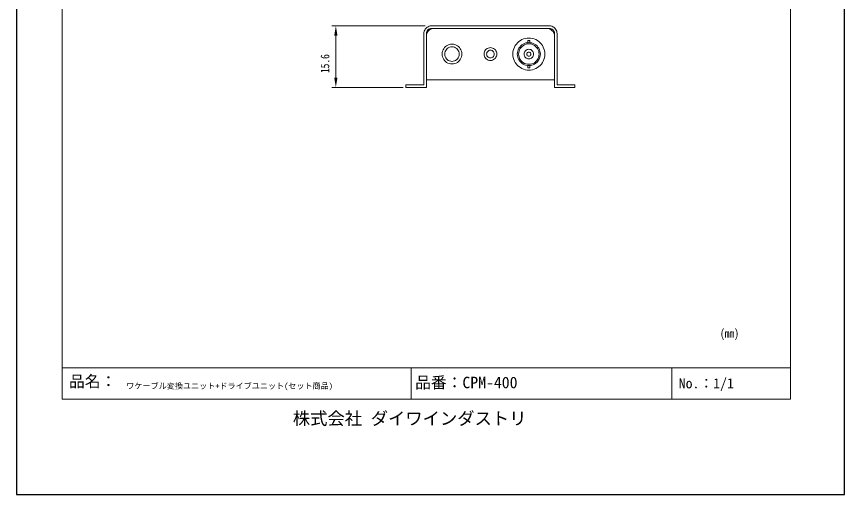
# Model space of a CAD drawing. Units: millimetres on the paper. Extents: x -105 to 105, y -148 to 148.
# Drawn here: x -105 to 105, y -148.5 to -27.3 of the extents above; entities that cross this region are included whole.
import ezdxf
from ezdxf.enums import TextEntityAlignment as Align

# ---------------------------------------------------------------- set-up
doc = ezdxf.new("R2010")
doc.units = ezdxf.units.MM
for name, color, linetype in [('0-0_0', 7, 'Continuous'), ('0-2_枠', 7, 'Continuous'), ('0-3_レイヤー_1_0', 7, 'Continuous')]:
    doc.layers.add(name, color=color, linetype=linetype)
for name, color, linetype, lineweight in [('0-1_外形線', 7, 'Continuous', 18), ('0-5_AM_5', 3, 'Continuous', 18), ('0-6_レイヤー_1', 7, 'Continuous', 18)]:
    doc.layers.add(name, color=color, linetype=linetype, lineweight=lineweight)
doc.styles.add('ＭＳ ゴシック', font='')
doc.styles.get('ＭＳ ゴシック').set_extended_font_data('MS Gothic')

# ---------------------------------------------------------------- blocks, each defined once
blk = doc.blocks.new('U55')
at = {"layer": '0-5_AM_5', "color": 7, "style": 'ＭＳ ゴシック', "width": 0.8}
blk.add_text('15.6', height=2.199, rotation=90, dxfattribs=at).set_placement((79.989, 106.861), align=Align.BOTTOM_LEFT)

msp = doc.modelspace()

# ---------------------------------------------------------------- linework, layer by layer
at = {"layer": '0-1_外形線'}
for p, q in [((-93.341, -116.38), (91.344, -116.38)), ((-4.876, -116.396), (-4.876, -124.334)), ((61.252, -116.382), (61.252, -124.322))]:
    msp.add_line(p, q, dxfattribs=at)
msp.add_lwpolyline([(-93.397, 131.706), (91.343, 131.706), (91.343, -124.336), (-93.397, -124.336)], close=True, dxfattribs=at)
at = {"layer": '0-2_枠'}
msp.add_lwpolyline([(-105, -148.5), (105, -148.5), (105, 148.5), (-105, 148.5)], close=True, dxfattribs=at)
at = {"layer": '0-5_AM_5'}
for p, q in [((-1.388, -29.667), (-25.011, -29.667)), ((-24.011, -32.167), (-24.011, -42.769)), ((-7.236, -45.269), (-25.011, -45.269))]:
    msp.add_line(p, q, dxfattribs=at)
at = {"layer": '0-5_AM_5', "color": 7}
for points in [[(-24.427, -32.167), (-23.594, -32.167), (-24.011, -29.667)], [(-24.427, -42.769), (-23.594, -42.769), (-24.011, -45.269)]]:
    msp.add_solid(points, dxfattribs=at)
at = {"layer": '0-6_レイヤー_1'}
for p, q in [((0.905, -30.327), (29.495, -30.327)), ((31.448, -32.281), (31.448, -43.329)), ((-6.896, -45.269), (-16.211, -45.269))]:
    msp.add_line(p, q, dxfattribs=at)
for points in [[(32.109, -44.622), (32.109, -31.621), (32.081, -31.318), (32.012, -31.015), (31.889, -30.74), (31.737, -30.479), (31.531, -30.245), (31.297, -30.038), (31.036, -29.887), (30.76, -29.763), (30.458, -29.694), (30.155, -29.667), (0.258, -29.667), (-0.045, -29.694), (-0.347, -29.763), (-0.622, -29.887), (-0.884, -30.038), (-1.118, -30.245), (-1.324, -30.479), (-1.475, -30.74), (-1.599, -31.015), (-1.668, -31.318), (-1.696, -31.621), (-1.696, -44.622)], [(31.448, -45.269), (31.448, -31.621), (31.435, -31.373), (31.352, -31.125), (31.242, -30.892), (31.077, -30.699), (30.871, -30.534), (30.65, -30.424), (30.403, -30.341), (30.155, -30.314), (0.258, -30.314), (0.011, -30.341), (-0.237, -30.424), (-0.471, -30.534), (-0.664, -30.699), (-0.829, -30.892), (-0.939, -31.125), (-1.021, -31.373), (-1.049, -31.621), (-1.049, -45.269)], [(0.905, -30.327), (0.602, -30.355), (0.299, -30.424), (0.011, -30.534), (-0.237, -30.699), (-0.471, -30.892), (-0.677, -31.125), (-0.829, -31.387), (-0.953, -31.676), (-1.021, -31.965), (-1.049, -32.281)], [(31.448, -32.281), (31.421, -31.965), (31.352, -31.676), (31.242, -31.387), (31.077, -31.125), (30.884, -30.892), (30.65, -30.699), (30.389, -30.534), (30.1, -30.424), (29.797, -30.355), (29.495, -30.327)], [(31.448, -43.329), (-1.049, -43.329), (-1.049, -32.281)], [(24.954, -40.894), (25.408, -40.866), (25.849, -40.784), (26.289, -40.66), (26.715, -40.481), (27.115, -40.261), (27.486, -40), (27.816, -39.697), (28.119, -39.353), (28.394, -38.981), (28.614, -38.582), (28.779, -38.17), (28.903, -37.73), (28.985, -37.275), (29.013, -36.821), (28.985, -36.367), (28.903, -35.927), (28.779, -35.487), (28.614, -35.06), (28.394, -34.661), (28.119, -34.29), (27.816, -33.959), (27.486, -33.643), (27.115, -33.382), (26.715, -33.162), (26.289, -32.997), (25.849, -32.859), (25.408, -32.79), (24.954, -32.763), (24.5, -32.79), (24.046, -32.859), (23.606, -32.997), (23.193, -33.162), (22.794, -33.382), (22.423, -33.643), (22.079, -33.959), (21.776, -34.29), (21.515, -34.661), (21.295, -35.06), (21.116, -35.487)], [(24.707, -33.918), (24.707, -33.382), (25.202, -33.382), (25.202, -33.918)], [(5.445, -39.325), (5.803, -39.298), (6.16, -39.229), (6.491, -39.105), (6.807, -38.926), (7.096, -38.72), (7.344, -38.459), (7.55, -38.183), (7.729, -37.867), (7.853, -37.537), (7.922, -37.179), (7.949, -36.821), (7.922, -36.463), (7.853, -36.119), (7.729, -35.789), (7.55, -35.473), (7.344, -35.184), (7.096, -34.937), (6.807, -34.716), (6.491, -34.551), (6.16, -34.427), (5.803, -34.345), (5.445, -34.317), (5.101, -34.345), (4.743, -34.427), (4.413, -34.551), (4.097, -34.716), (3.808, -34.937), (3.56, -35.184), (3.34, -35.473), (3.175, -35.789), (3.051, -36.119), (2.968, -36.463), (2.955, -36.821), (2.968, -37.179), (3.051, -37.537), (3.175, -37.867), (3.34, -38.183), (3.56, -38.459), (3.808, -38.72)], [(21.116, -35.487), (20.992, -35.927), (20.909, -36.367), (20.882, -36.821), (20.909, -37.275), (20.992, -37.73), (21.116, -38.17), (21.295, -38.582), (21.515, -38.981), (21.776, -39.353), (22.079, -39.697), (22.423, -40), (22.794, -40.261), (23.193, -40.481), (23.606, -40.66), (24.046, -40.784), (24.5, -40.866), (24.954, -40.894)], [(24.954, -39.752), (25.326, -39.724), (25.711, -39.642), (26.069, -39.518), (26.413, -39.353), (26.729, -39.147), (27.018, -38.885), (27.266, -38.61), (27.472, -38.28), (27.651, -37.949), (27.775, -37.578), (27.844, -37.206), (27.871, -36.821), (27.844, -36.45), (27.775, -36.065), (27.651, -35.707), (27.472, -35.363), (27.266, -35.046), (27.018, -34.758), (26.729, -34.51), (26.413, -34.29), (26.069, -34.125), (25.711, -34.001), (25.326, -33.932), (24.954, -33.905), (24.569, -33.932), (24.198, -34.001), (23.826, -34.125), (23.496, -34.29), (23.166, -34.51), (22.891, -34.758), (22.629, -35.046), (22.423, -35.363), (22.258, -35.707), (22.134, -36.065), (22.051, -36.45), (22.024, -36.821), (22.051, -37.206), (22.134, -37.578), (22.258, -37.949)], [(24.954, -39.422), (25.326, -39.394), (25.684, -39.312), (26.028, -39.188), (26.358, -39.009), (26.647, -38.789), (26.908, -38.527), (27.128, -38.225), (27.307, -37.908), (27.445, -37.55), (27.513, -37.193), (27.541, -36.821), (27.513, -36.45), (27.445, -36.092), (27.307, -35.748), (27.128, -35.418), (26.908, -35.129), (26.647, -34.868), (26.358, -34.647), (26.028, -34.469), (25.684, -34.331), (25.326, -34.262), (24.954, -34.235), (24.583, -34.262), (24.225, -34.331), (23.868, -34.469), (23.551, -34.647), (23.248, -34.868), (22.987, -35.129), (22.767, -35.418), (22.588, -35.748), (22.464, -36.092), (22.382, -36.45), (22.354, -36.821), (22.382, -37.193), (22.464, -37.55), (22.588, -37.908), (22.767, -38.225), (22.987, -38.527), (23.248, -38.789)], [(3.808, -38.72), (4.097, -38.926), (4.413, -39.105), (4.743, -39.229), (5.101, -39.298), (5.445, -39.325)], [(22.258, -37.949), (22.423, -38.28), (22.629, -38.61), (22.891, -38.885), (23.166, -39.147), (23.496, -39.353), (23.826, -39.518), (24.198, -39.642), (24.569, -39.724), (24.954, -39.752)], [(23.248, -38.789), (23.551, -39.009), (23.868, -39.188), (24.225, -39.312), (24.583, -39.394), (24.954, -39.422)], [(24.707, -39.738), (24.707, -40.275), (25.202, -40.275), (25.202, -39.738)], [(-1.696, -44.622), (-6.236, -44.622), (-6.236, -45.269), (-1.049, -45.269)], [(31.448, -45.269), (36.649, -45.269), (36.649, -44.622), (32.109, -44.622)]]:
    msp.add_lwpolyline(points, dxfattribs=at)
for points in [[(5.445, -38.679), (5.775, -38.651), (6.092, -38.569), (6.381, -38.431), (6.642, -38.238), (6.876, -38.018), (7.055, -37.757), (7.192, -37.454), (7.275, -37.151), (7.302, -36.821), (7.275, -36.505), (7.192, -36.188), (7.055, -35.9), (6.876, -35.638), (6.642, -35.404), (6.381, -35.226), (6.092, -35.088), (5.775, -35.005), (5.445, -34.978), (5.129, -35.005), (4.812, -35.088), (4.523, -35.226), (4.262, -35.404), (4.028, -35.638), (3.849, -35.9), (3.711, -36.188), (3.629, -36.505), (3.602, -36.821), (3.629, -37.151), (3.711, -37.454), (3.849, -37.757), (4.028, -38.018), (4.262, -38.238), (4.523, -38.431), (4.812, -38.569), (5.129, -38.651)], [(15.2, -38.445), (15.489, -38.431), (15.75, -38.348), (16.011, -38.238), (16.245, -38.073), (16.452, -37.867), (16.603, -37.633), (16.727, -37.386), (16.796, -37.11), (16.823, -36.821), (16.796, -36.546), (16.727, -36.271), (16.603, -36.01), (16.452, -35.776), (16.245, -35.583), (16.011, -35.418), (15.75, -35.294), (15.489, -35.226), (15.2, -35.198), (14.925, -35.226), (14.649, -35.294), (14.388, -35.418), (14.154, -35.583), (13.961, -35.776), (13.796, -36.01), (13.673, -36.271), (13.604, -36.546), (13.576, -36.821), (13.604, -37.11), (13.673, -37.386), (13.796, -37.633), (13.961, -37.867), (14.154, -38.073), (14.388, -38.238), (14.649, -38.348), (14.925, -38.431)], [(24.954, -38.046), (25.188, -38.018), (25.422, -37.949), (25.629, -37.839), (25.807, -37.688), (25.959, -37.509), (26.083, -37.289), (26.151, -37.069), (26.165, -36.821), (26.151, -36.587), (26.083, -36.354), (25.959, -36.147), (25.807, -35.969), (25.629, -35.817), (25.422, -35.693), (25.188, -35.625), (24.954, -35.611), (24.707, -35.625), (24.487, -35.693), (24.266, -35.817), (24.088, -35.969), (23.936, -36.147), (23.826, -36.354), (23.757, -36.587), (23.73, -36.821), (23.757, -37.069), (23.826, -37.289), (23.936, -37.509), (24.088, -37.688), (24.266, -37.839), (24.487, -37.949), (24.707, -38.018)], [(24.954, -38.046), (25.188, -38.018), (25.422, -37.949), (25.629, -37.839), (25.807, -37.688), (25.959, -37.509), (26.083, -37.289), (26.151, -37.069), (26.165, -36.821), (26.151, -36.587), (26.083, -36.354), (25.959, -36.147), (25.807, -35.969), (25.629, -35.817), (25.422, -35.693), (25.188, -35.625), (24.954, -35.611), (24.707, -35.625), (24.487, -35.693), (24.266, -35.817), (24.088, -35.969), (23.936, -36.147), (23.826, -36.354), (23.757, -36.587), (23.73, -36.821), (23.757, -37.069), (23.826, -37.289), (23.936, -37.509), (24.088, -37.688), (24.266, -37.839), (24.487, -37.949), (24.707, -38.018)], [(15.2, -37.798), (15.42, -37.771), (15.626, -37.702), (15.805, -37.592), (15.956, -37.427), (16.08, -37.248), (16.149, -37.042), (16.177, -36.821), (16.149, -36.615), (16.08, -36.409), (15.956, -36.216), (15.805, -36.065), (15.626, -35.941), (15.42, -35.872), (15.2, -35.844), (14.979, -35.872), (14.773, -35.941), (14.594, -36.065), (14.443, -36.216), (14.319, -36.409), (14.25, -36.615), (14.223, -36.821), (14.25, -37.042), (14.319, -37.248), (14.443, -37.427), (14.594, -37.592), (14.773, -37.702), (14.979, -37.771)], [(24.954, -37.358), (25.106, -37.33), (25.257, -37.248), (25.381, -37.138), (25.45, -36.987), (25.477, -36.821), (25.45, -36.656), (25.381, -36.519), (25.257, -36.395), (25.106, -36.326), (24.954, -36.299), (24.789, -36.326), (24.638, -36.395), (24.528, -36.519), (24.445, -36.656), (24.418, -36.821), (24.445, -36.987), (24.528, -37.138), (24.638, -37.248), (24.789, -37.33)]]:
    msp.add_lwpolyline(points, close=True, dxfattribs=at)

# ---------------------------------------------------------------- block references
at = {"layer": '0-0_0'}
msp.add_blockref('U55', (-105, -148.5), dxfattribs=at)

# ---------------------------------------------------------------- texts
at = {"layer": '0-1_外形線', "style": 'ＭＳ ゴシック'}
for s, height, p in [('品名：', 2.933, (-91.703, -122.158)), ('品番：CPM-400', 2.933, (-3.9, -122.458)), ('No.：1/1', 2.566, (62.971, -122.373)), ('ワケーブル変換ユニット+ドライブユニット(セット商品)', 1.466, (-77.157, -122.158))]:
    msp.add_text(s, height=height, dxfattribs=at).set_placement(p, align=Align.BOTTOM_LEFT)
at = {"layer": '0-2_枠', "style": 'ＭＳ ゴシック', "width": 0.8}
msp.add_text('(mm)', height=2.199, dxfattribs=at).set_placement((73.449, -109.431), align=Align.BOTTOM_LEFT)
at = {"layer": '0-3_レイヤー_1_0', "style": 'ＭＳ ゴシック'}
msp.add_text('株式会社 ダイワインダストリ', height=3.219, dxfattribs=at).set_placement((-34.917, -131.799), align=Align.BOTTOM_LEFT)

doc.saveas('drawing.dxf')
